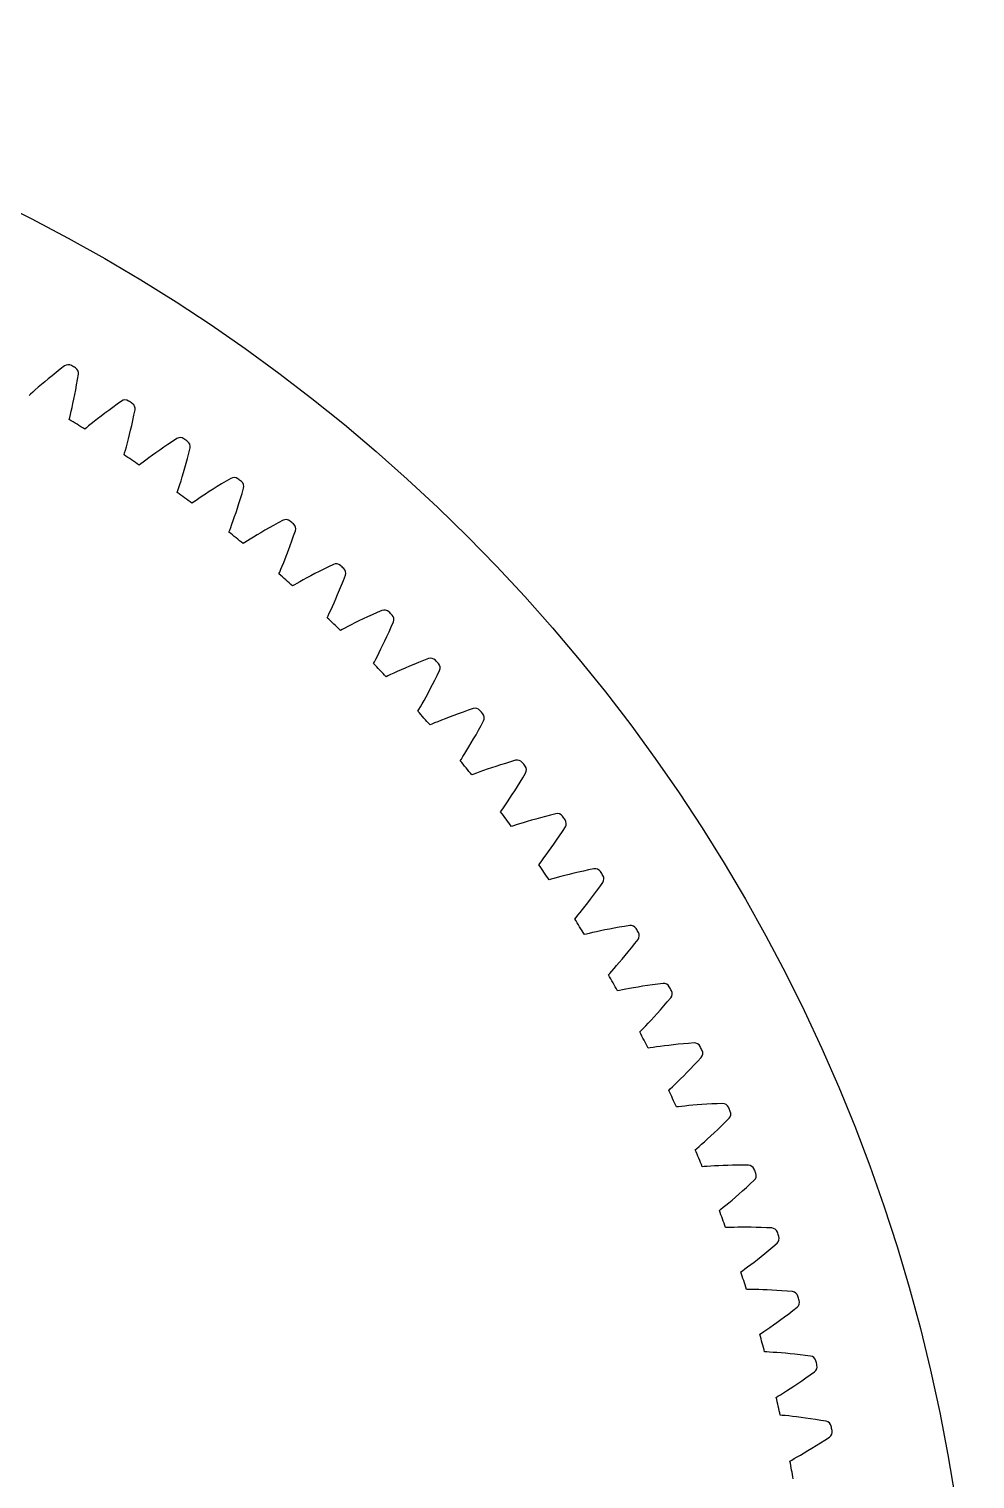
# Model space of a CAD drawing. Header units: millimetres. Extents: x -82 to 82, y -82 to 82.
# Drawn here: x 37.4 to 82.4, y 13.4 to 82.4 of the extents above; entities that cross this region are included whole.
import ezdxf

# ---------------------------------------------------------------- set-up
doc = ezdxf.new("R2010")
doc.units = ezdxf.units.MM

msp = doc.modelspace()

# ---------------------------------------------------------------- linework, layer by layer
at = {"layer": 'fixed_ring'}
for p, q in [((38.912647, 66.239496), (38.715618, 66.084456)), ((39.117106, 66.398295), (38.912647, 66.239496)), ((38.176453, 65.644833), (38.015743, 65.509109)), ((38.34708, 65.786504), (38.176453, 65.644833)), ((38.526967, 65.933271), (38.34708, 65.786504)), ((38.715618, 66.084456), (38.526967, 65.933271)), ((39.692947, 65.502094), (39.735525, 65.749167)), ((39.735525, 65.749167), (39.777873, 66.004564)), ((37.500076, 65.057375), (37.428885, 64.992912)), ((37.604815, 65.151248), (37.500076, 65.057375)), ((37.728158, 65.260369), (37.604815, 65.151248)), ((37.865863, 65.380441), (37.728158, 65.260369)), ((38.015743, 65.509109), (37.865863, 65.380441)), ((39.562924, 64.818675), (39.606311, 65.036165)), ((39.606311, 65.036165), (39.649772, 65.264225)), ((39.649772, 65.264225), (39.692947, 65.502094)), ((39.400899, 64.081014), (39.438164, 64.241427)), ((39.438164, 64.241427), (39.478223, 64.419683)), ((39.478223, 64.419683), (39.520048, 64.612737)), ((39.520048, 64.612737), (39.562924, 64.818675)), ((41.218746, 64.284823), (41.032948, 64.145614)), ((41.413484, 64.428082), (41.218746, 64.284823)), ((41.616752, 64.574847), (41.413484, 64.428082)), ((41.827599, 64.725062), (41.616752, 64.574847)), ((42.418664, 64.050932), (42.47153, 64.30436)), ((39.34538, 63.850929), (39.36819, 63.944221)), ((39.36819, 63.944221), (39.400899, 64.081014)), ((40.265065, 63.541576), (40.156537, 63.452111)), ((40.392812, 63.645506), (40.265065, 63.541576)), ((40.535361, 63.759784), (40.392812, 63.645506)), ((40.69043, 63.882148), (40.535361, 63.759784)), ((40.856612, 64.011116), (40.69043, 63.882148)), ((41.032948, 64.145614), (40.856612, 64.011116)), ((42.260095, 63.343879), (42.312944, 63.569948)), ((42.312944, 63.569948), (42.365912, 63.805829)), ((42.365912, 63.805829), (42.418664, 64.050932)), ((40.156537, 63.452111), (40.082742, 63.390645)), ((42.106641, 62.733216), (42.156408, 62.924378)), ((42.156408, 62.924378), (42.207758, 63.128368)), ((42.207758, 63.128368), (42.260095, 63.343879)), ((44.249755, 62.799873), (44.040595, 62.661633)), ((44.466629, 62.941247), (44.249755, 62.799873)), ((41.950408, 62.170438), (41.977054, 62.262708)), ((41.977054, 62.262708), (42.015388, 62.398032)), ((42.015388, 62.398032), (42.059249, 62.556769)), ((42.059249, 62.556769), (42.106641, 62.733216)), ((43.295599, 62.146047), (43.135606, 62.030195)), ((43.466968, 62.268036), (43.295599, 62.146047)), ((43.648712, 62.395133), (43.466968, 62.268036)), ((43.840104, 62.526544), (43.648712, 62.395133)), ((44.040595, 62.661633), (43.840104, 62.526544)), ((44.966495, 62.000554), (45.029331, 62.243267)), ((45.029331, 62.243267), (45.092625, 62.494294)), ((42.74439, 61.73844), (42.668118, 61.680075)), ((42.856523, 61.823343), (42.74439, 61.73844)), ((42.988456, 61.921906), (42.856523, 61.823343)), ((43.135606, 62.030195), (42.988456, 61.921906)), ((44.780481, 61.330206), (44.841679, 61.543371)), ((44.841679, 61.543371), (44.903825, 61.767062)), ((44.903825, 61.767062), (44.966495, 62.000554)), ((44.558094, 60.608445), (44.608477, 60.765233)), ((44.608477, 60.765233), (44.66312, 60.939571)), ((44.66312, 60.939571), (44.720744, 61.128512)), ((44.720744, 61.128512), (44.780481, 61.330206)), ((46.592465, 60.788129), (46.386562, 60.66144)), ((46.807158, 60.917607), (46.592465, 60.788129)), ((47.029689, 61.049897), (46.807158, 60.917607)), ((44.483763, 60.383729), (44.5142, 60.47482)), ((44.5142, 60.47482), (44.558094, 60.608445)), ((45.510654, 60.092513), (45.374761, 59.999486)), ((45.662154, 60.194629), (45.510654, 60.092513)), ((45.826798, 60.303769), (45.662154, 60.194629)), ((46.003062, 60.418573), (45.826798, 60.303769)), ((46.189902, 60.538051), (46.003062, 60.418573)), ((46.386562, 60.66144), (46.189902, 60.538051)), ((47.417988, 59.858649), (47.490254, 60.089351)), ((47.490254, 60.089351), (47.563066, 60.32926)), ((47.563066, 60.32926), (47.63668, 60.577457)), ((45.259215, 59.919289), (45.180597, 59.864127)), ((45.374761, 59.999486), (45.259215, 59.919289)), ((47.208676, 59.22821), (47.276697, 59.427263)), ((47.276697, 59.427263), (47.346652, 59.637717)), ((47.346652, 59.637717), (47.417988, 59.858649)), ((46.975294, 58.583611), (47.024673, 58.715308)), ((47.024673, 58.715308), (47.081493, 58.86988)), ((47.081493, 58.86988), (47.143293, 59.041812)), ((47.143293, 59.041812), (47.208676, 59.22821)), ((48.853769, 58.692697), (48.652178, 58.57754)), ((49.064731, 58.810768), (48.853769, 58.692697)), ((49.284592, 58.931264), (49.064731, 58.810768)), ((49.5124, 59.054245), (49.284592, 58.931264)), ((46.94112, 58.493857), (46.975294, 58.583611)), ((47.696716, 57.997768), (47.615885, 57.945901)), ((47.815477, 58.073121), (47.696716, 57.997768)), ((47.955099, 58.160452), (47.815477, 58.073121)), ((48.110688, 58.256221), (47.955099, 58.160452)), ((48.279702, 58.358464), (48.110688, 58.256221)), ((48.46056, 58.465886), (48.279702, 58.358464)), ((48.652178, 58.57754), (48.46056, 58.465886)), ((49.851139, 57.847968), (49.932877, 58.075486)), ((49.932877, 58.075486), (50.015541, 58.312182)), ((50.015541, 58.312182), (50.099349, 58.557125)), ((49.615953, 57.226718), (49.692141, 57.42279)), ((49.692141, 57.42279), (49.770733, 57.630172)), ((49.770733, 57.630172), (49.851139, 57.847968)), ((49.318278, 56.504048), (49.356132, 56.592314)), ((49.356132, 56.592314), (49.410911, 56.721858)), ((49.410911, 56.721858), (49.47407, 56.87395)), ((49.47407, 56.87395), (49.542923, 57.04318)), ((49.542923, 57.04318), (49.615953, 57.226718)), ((51.23751, 56.623679), (51.031333, 56.516951)), ((51.453171, 56.732931), (51.23751, 56.623679)), ((51.677824, 56.844238), (51.453171, 56.732931)), ((51.91052, 56.9577), (51.677824, 56.844238)), ((50.052728, 55.977158), (49.969822, 55.928676)), ((50.174501, 56.047539), (50.052728, 55.977158)), ((50.317613, 56.129026), (50.174501, 56.047539)), ((50.477027, 56.218283), (50.317613, 56.129026)), ((50.650122, 56.313455), (50.477027, 56.218283)), ((50.835264, 56.41331), (50.650122, 56.313455)), ((51.031333, 56.516951), (50.835264, 56.41331)), ((52.19912, 55.738455), (52.29019, 55.962401)), ((52.29019, 55.962401), (52.382565, 56.195478)), ((52.382565, 56.195478), (52.476424, 56.436749)), ((51.938462, 55.127454), (52.022687, 55.32021)), ((52.022687, 55.32021), (52.109782, 55.524168)), ((52.109782, 55.524168), (52.19912, 55.738455)), ((51.611176, 54.417704), (51.652646, 54.50433)), ((51.652646, 54.50433), (51.712731, 54.631499)), ((51.712731, 54.631499), (51.782122, 54.780851)), ((51.782122, 54.780851), (51.857909, 54.947091)), ((51.857909, 54.947091), (51.938462, 55.127454)), ((53.753705, 54.558166), (53.533713, 54.45792)), ((53.982765, 54.660094), (53.753705, 54.558166)), ((54.219951, 54.763843), (53.982765, 54.660094)), ((52.323225, 53.860912), (52.238387, 53.815898)), ((52.447803, 53.926201), (52.323225, 53.860912)), ((52.59416, 54.001704), (52.447803, 53.926201)), ((52.757127, 54.084297), (52.59416, 54.001704)), ((52.934007, 54.172234), (52.757127, 54.084297)), ((53.123117, 54.264354), (52.934007, 54.172234)), ((53.323302, 54.359803), (53.123117, 54.264354)), ((53.533713, 54.45792), (53.323302, 54.359803)), ((54.558166, 53.753705), (54.660094, 53.982765)), ((54.660094, 53.982765), (54.763843, 54.219951)), ((54.172234, 52.934007), (54.264354, 53.123117)), ((54.264354, 53.123117), (54.359803, 53.323302)), ((54.359803, 53.323302), (54.45792, 53.533713)), ((54.45792, 53.533713), (54.558166, 53.753705)), ((53.860912, 52.323225), (53.926201, 52.447803)), ((53.926201, 52.447803), (54.001704, 52.59416)), ((54.001704, 52.59416), (54.084297, 52.757127)), ((54.084297, 52.757127), (54.172234, 52.934007)), ((56.436749, 52.476424), (56.195478, 52.382565)), ((53.815898, 52.238387), (53.860912, 52.323225)), ((54.780851, 51.782122), (54.631499, 51.712731)), ((54.947091, 51.857909), (54.780851, 51.782122)), ((55.127454, 51.938462), (54.947091, 51.857909)), ((55.32021, 52.022687), (55.127454, 51.938462)), ((55.524168, 52.109782), (55.32021, 52.022687)), ((55.738455, 52.19912), (55.524168, 52.109782)), ((55.962401, 52.29019), (55.738455, 52.19912)), ((56.195478, 52.382565), (55.962401, 52.29019)), ((56.844238, 51.677824), (56.9577, 51.91052)), ((54.50433, 51.652646), (54.417704, 51.611176)), ((54.631499, 51.712731), (54.50433, 51.652646)), ((56.516951, 51.031333), (56.623679, 51.23751)), ((56.623679, 51.23751), (56.732931, 51.453171)), ((56.732931, 51.453171), (56.844238, 51.677824)), ((56.129026, 50.317613), (56.218283, 50.477027)), ((56.218283, 50.477027), (56.313455, 50.650122)), ((56.313455, 50.650122), (56.41331, 50.835264)), ((56.41331, 50.835264), (56.516951, 51.031333)), ((55.928676, 49.969822), (55.977158, 50.052728)), ((55.977158, 50.052728), (56.047539, 50.174501)), ((56.047539, 50.174501), (56.129026, 50.317613)), ((57.42279, 49.692141), (57.226718, 49.615953)), ((57.630172, 49.770733), (57.42279, 49.692141)), ((57.847968, 49.851139), (57.630172, 49.770733)), ((58.075486, 49.932877), (57.847968, 49.851139)), ((58.312182, 50.015541), (58.075486, 49.932877)), ((58.557125, 50.099349), (58.312182, 50.015541)), ((56.592314, 49.356132), (56.504048, 49.318278)), ((56.721858, 49.410911), (56.592314, 49.356132)), ((56.87395, 49.47407), (56.721858, 49.410911)), ((57.04318, 49.542923), (56.87395, 49.47407)), ((57.226718, 49.615953), (57.04318, 49.542923)), ((58.692697, 48.853769), (58.810768, 49.064731)), ((58.810768, 49.064731), (58.931264, 49.284592)), ((58.931264, 49.284592), (59.054245, 49.5124)), ((58.358464, 48.279702), (58.465886, 48.46056)), ((58.465886, 48.46056), (58.57754, 48.652178)), ((58.57754, 48.652178), (58.692697, 48.853769)), ((57.945901, 47.615885), (57.997768, 47.696716)), ((57.997768, 47.696716), (58.073121, 47.815477)), ((58.073121, 47.815477), (58.160452, 47.955099)), ((58.160452, 47.955099), (58.256221, 48.110688)), ((58.256221, 48.110688), (58.358464, 48.279702)), ((60.577457, 47.63668), (60.32926, 47.563066)), ((58.583611, 46.975294), (58.493857, 46.94112)), ((58.715308, 47.024673), (58.583611, 46.975294)), ((58.86988, 47.081493), (58.715308, 47.024673)), ((59.041812, 47.143293), (58.86988, 47.081493)), ((59.22821, 47.208676), (59.041812, 47.143293)), ((59.427263, 47.276697), (59.22821, 47.208676)), ((59.637717, 47.346652), (59.427263, 47.276697)), ((59.858649, 47.417988), (59.637717, 47.346652)), ((60.089351, 47.490254), (59.858649, 47.417988)), ((60.32926, 47.563066), (60.089351, 47.490254)), ((60.917607, 46.807158), (61.049897, 47.029689)), ((60.538051, 46.189902), (60.66144, 46.386562)), ((60.66144, 46.386562), (60.788129, 46.592465)), ((60.788129, 46.592465), (60.917607, 46.807158)), ((60.092513, 45.510654), (60.194629, 45.662154)), ((60.194629, 45.662154), (60.303769, 45.826798)), ((60.303769, 45.826798), (60.418573, 46.003062)), ((60.418573, 46.003062), (60.538051, 46.189902)), ((59.864127, 45.180597), (59.919289, 45.259215)), ((59.919289, 45.259215), (59.999486, 45.374761)), ((59.999486, 45.374761), (60.092513, 45.510654)), ((61.543371, 44.841679), (61.330206, 44.780481)), ((61.767062, 44.903825), (61.543371, 44.841679)), ((62.000554, 44.966495), (61.767062, 44.903825)), ((62.243267, 45.029331), (62.000554, 44.966495)), ((62.494294, 45.092625), (62.243267, 45.029331)), ((60.47482, 44.5142), (60.383729, 44.483763)), ((60.608445, 44.558094), (60.47482, 44.5142)), ((60.765233, 44.608477), (60.608445, 44.558094)), ((60.939571, 44.66312), (60.765233, 44.608477)), ((61.128512, 44.720744), (60.939571, 44.66312)), ((61.330206, 44.780481), (61.128512, 44.720744)), ((62.661633, 44.040595), (62.799873, 44.249755)), ((62.799873, 44.249755), (62.941247, 44.466629)), ((62.146047, 43.295599), (62.268036, 43.466968)), ((62.268036, 43.466968), (62.395133, 43.648712)), ((62.395133, 43.648712), (62.526544, 43.840104)), ((62.526544, 43.840104), (62.661633, 44.040595)), ((61.73844, 42.74439), (61.823343, 42.856523)), ((61.823343, 42.856523), (61.921906, 42.988456)), ((61.921906, 42.988456), (62.030195, 43.135606)), ((62.030195, 43.135606), (62.146047, 43.295599)), ((61.680075, 42.668118), (61.73844, 42.74439)), ((62.733216, 42.106641), (62.556769, 42.059249)), ((62.924378, 42.156408), (62.733216, 42.106641)), ((63.128368, 42.207758), (62.924378, 42.156408)), ((63.343879, 42.260095), (63.128368, 42.207758)), ((63.569948, 42.312944), (63.343879, 42.260095)), ((63.805829, 42.365912), (63.569948, 42.312944)), ((64.050932, 42.418664), (63.805829, 42.365912)), ((64.30436, 42.47153), (64.050932, 42.418664)), ((62.262708, 41.977054), (62.170438, 41.950408)), ((62.398032, 42.015388), (62.262708, 41.977054)), ((62.556769, 42.059249), (62.398032, 42.015388)), ((64.284823, 41.218746), (64.428082, 41.413484)), ((64.428082, 41.413484), (64.574847, 41.616752)), ((64.574847, 41.616752), (64.725062, 41.827599)), ((63.882148, 40.69043), (64.011116, 40.856612)), ((64.011116, 40.856612), (64.145614, 41.032948)), ((64.145614, 41.032948), (64.284823, 41.218746)), ((63.390645, 40.082742), (63.452111, 40.156537)), ((63.452111, 40.156537), (63.541576, 40.265065)), ((63.541576, 40.265065), (63.645506, 40.392812)), ((63.645506, 40.392812), (63.759784, 40.535361)), ((63.759784, 40.535361), (63.882148, 40.69043)), ((63.944221, 39.36819), (63.850929, 39.34538)), ((64.081014, 39.400899), (63.944221, 39.36819)), ((64.241427, 39.438164), (64.081014, 39.400899)), ((64.419683, 39.478223), (64.241427, 39.438164)), ((64.612737, 39.520048), (64.419683, 39.478223)), ((64.818675, 39.562924), (64.612737, 39.520048)), ((65.036165, 39.606311), (64.818675, 39.562924)), ((65.264225, 39.649772), (65.036165, 39.606311)), ((65.502094, 39.692947), (65.264225, 39.649772)), ((65.749167, 39.735525), (65.502094, 39.692947)), ((66.004564, 39.777873), (65.749167, 39.735525)), ((65.933271, 38.526967), (66.084456, 38.715618)), ((66.084456, 38.715618), (66.239496, 38.912647)), ((66.239496, 38.912647), (66.398295, 39.117106)), ((65.380441, 37.865863), (65.509109, 38.015743)), ((65.509109, 38.015743), (65.644833, 38.176453)), ((65.644833, 38.176453), (65.786504, 38.34708)), ((65.786504, 38.34708), (65.933271, 38.526967)), ((64.992912, 37.428885), (65.057375, 37.500076)), ((65.057375, 37.500076), (65.151248, 37.604815)), ((65.151248, 37.604815), (65.260369, 37.728158)), ((65.260369, 37.728158), (65.380441, 37.865863)), ((65.516487, 36.692067), (65.422331, 36.673132)), ((65.654515, 36.719095), (65.516487, 36.692067)), ((65.816331, 36.749699), (65.654515, 36.719095)), ((65.996089, 36.782357), (65.816331, 36.749699)), ((66.190707, 36.816169), (65.996089, 36.782357)), ((66.398241, 36.850498), (66.190707, 36.816169)), ((66.617339, 36.884859), (66.398241, 36.850498)), ((66.846999, 36.918859), (66.617339, 36.884859)), ((67.086449, 36.952167), (66.846999, 36.918859)), ((67.335071, 36.984498), (67.086449, 36.952167)), ((67.592, 37.016256), (67.335071, 36.984498)), ((67.469074, 35.769365), (67.627925, 35.951607)), ((67.627925, 35.951607), (67.790975, 36.142061)), ((67.790975, 36.142061), (67.958089, 36.339783)), ((66.889396, 35.131671), (67.024148, 35.276106)), ((67.024148, 35.276106), (67.166397, 35.43107)), ((67.166397, 35.43107), (67.314999, 35.595697)), ((67.314999, 35.595697), (67.469074, 35.769365)), ((66.48414, 34.711081), (66.55149, 34.779548)), ((66.55149, 34.779548), (66.649612, 34.880317)), ((66.649612, 34.880317), (66.763737, 34.999046)), ((66.763737, 34.999046), (66.889396, 35.131671)), ((66.976818, 33.953256), (66.881961, 33.938228)), ((67.115846, 33.974557), (66.976818, 33.953256)), ((67.278788, 33.998447), (67.115846, 33.974557)), ((67.459743, 34.02365), (67.278788, 33.998447)), ((67.655592, 34.049389), (67.459743, 34.02365)), ((67.864367, 34.075113), (67.655592, 34.049389)), ((68.084697, 34.100391), (67.864367, 34.075113)), ((68.315567, 34.124871), (68.084697, 34.100391)), ((68.556189, 34.148255), (68.315567, 34.124871)), ((68.805934, 34.170284), (68.556189, 34.148255)), ((69.063956, 34.191398), (68.805934, 34.170284)), ((68.889608, 32.950651), (69.055854, 33.126173)), ((69.055854, 33.126173), (69.226635, 33.309727)), ((69.226635, 33.309727), (69.401777, 33.500374)), ((68.284072, 32.337458), (68.424677, 32.4762)), ((68.424677, 32.4762), (68.573209, 32.625153)), ((68.573209, 32.625153), (68.728487, 32.783499)), ((68.728487, 32.783499), (68.889608, 32.950651)), ((67.861781, 31.933974), (67.931903, 31.999599)), ((67.931903, 31.999599), (68.034105, 32.096228)), ((68.034105, 32.096228), (68.153039, 32.210139)), ((68.153039, 32.210139), (68.284072, 32.337458)), ((68.322721, 31.156436), (68.227324, 31.145341)), ((68.46251, 31.171974), (68.322721, 31.156436)), ((68.626301, 31.18911), (68.46251, 31.171974)), ((68.808142, 31.206813), (68.626301, 31.18911)), ((69.004888, 31.224437), (68.808142, 31.206813)), ((69.214548, 31.241512), (69.004888, 31.224437)), ((69.435734, 31.257663), (69.214548, 31.241512)), ((69.667418, 31.272581), (69.435734, 31.257663)), ((69.908801, 31.286001), (69.667418, 31.272581)), ((70.159243, 31.297691), (69.908801, 31.286001)), ((70.417917, 31.308124), (70.159243, 31.297691)), ((70.365802, 30.244144), (70.544022, 30.420483)), ((70.544022, 30.420483), (70.726893, 30.60373)), ((69.708304, 29.62081), (69.862865, 29.763497)), ((69.862865, 29.763497), (70.024553, 29.915291)), ((70.024553, 29.915291), (70.192444, 30.075642)), ((70.192444, 30.075642), (70.365802, 30.244144)), ((69.123481, 29.102308), (69.196255, 29.16498)), ((69.196255, 29.16498), (69.302363, 29.257302)), ((69.302363, 29.257302), (69.425903, 29.366201)), ((69.425903, 29.366201), (69.562085, 29.487996)), ((69.562085, 29.487996), (69.708304, 29.62081)), ((69.551896, 28.306387), (69.456122, 28.299243)), ((69.692208, 28.316134), (69.551896, 28.306387)), ((69.856566, 28.326487), (69.692208, 28.316134)), ((70.038984, 28.33666), (69.856566, 28.326487)), ((70.23629, 28.346139), (70.038984, 28.33666)), ((70.446476, 28.354534), (70.23629, 28.346139)), ((70.668141, 28.361531), (70.446476, 28.354534)), ((70.900244, 28.366863), (70.668141, 28.361531)), ((71.141975, 28.370296), (70.900244, 28.366863)), ((71.392687, 28.371627), (71.141975, 28.370296)), ((71.65157, 28.371361), (71.392687, 28.371627)), ((71.740886, 27.479267), (71.931173, 27.6548)), ((71.033161, 26.850991), (71.200984, 26.995973)), ((71.200984, 26.995973), (71.375358, 27.149249)), ((71.375358, 27.149249), (71.555531, 27.310443)), ((71.555531, 27.310443), (71.740886, 27.479267)), ((70.267085, 26.220922), (70.342387, 26.280532)), ((70.342387, 26.280532), (70.452219, 26.368391)), ((70.452219, 26.368391), (70.580154, 26.472091)), ((70.580154, 26.472091), (70.721253, 26.588155)), ((70.721253, 26.588155), (70.872835, 26.714813)), ((70.872835, 26.714813), (71.033161, 26.850991)), ((70.662243, 25.407976), (70.566255, 25.404796)), ((70.802837, 25.411917), (70.662243, 25.407976)), ((70.967483, 25.415469), (70.802837, 25.411917)), ((71.150166, 25.418095), (70.967483, 25.415469)), ((71.347695, 25.419412), (71.150166, 25.418095)), ((71.558048, 25.419114), (71.347695, 25.419412)), ((71.779813, 25.416945), (71.558048, 25.419114)), ((72.011938, 25.41268), (71.779813, 25.416945)), ((72.253604, 25.406121), (72.011938, 25.41268)), ((72.504157, 25.397089), (72.253604, 25.406121)), ((72.762808, 25.386125), (72.504157, 25.397089)), ((72.255769, 24.030533), (72.436328, 24.176473)), ((72.436328, 24.176473), (72.623009, 24.330083)), ((72.623009, 24.330083), (72.815182, 24.491103)), ((72.815182, 24.491103), (73.012561, 24.658622)), ((71.481709, 23.43443), (71.61382, 23.532755)), ((71.61382, 23.532755), (71.759595, 23.642888)), ((71.759595, 23.642888), (71.916282, 23.763174)), ((71.916282, 23.763174), (72.082098, 23.89261)), ((72.082098, 23.89261), (72.255769, 24.030533)), ((71.290639, 23.294737), (71.36834, 23.351185)), ((71.36834, 23.351185), (71.481709, 23.43443)), ((71.651864, 22.466156), (71.555827, 22.466946)), ((71.792501, 22.464283), (71.651864, 22.466156)), ((71.957154, 22.461028), (71.792501, 22.464283)), ((72.139788, 22.456103), (71.957154, 22.461028)), ((72.337203, 22.449256), (72.139788, 22.456103)), ((72.547365, 22.440265), (72.337203, 22.449256)), ((72.76885, 22.428933), (72.547365, 22.440265)), ((73.0006, 22.41508), (72.76885, 22.428933)), ((73.24179, 22.39854), (73.0006, 22.41508)), ((73.491755, 22.379162), (73.24179, 22.39854)), ((73.749732, 22.357518), (73.491755, 22.379162)), ((73.566411, 21.308155), (73.765075, 21.461096)), ((73.765075, 21.461096), (73.969207, 21.620315)), ((72.675336, 20.657228), (72.836861, 20.770936)), ((72.836861, 20.770936), (73.007884, 20.89341)), ((73.007884, 20.89341), (73.187106, 21.024038)), ((73.187106, 21.024038), (73.373542, 21.162391)), ((73.373542, 21.162391), (73.566411, 21.308155)), ((72.192394, 20.328754), (72.272361, 20.381943)), ((72.272361, 20.381943), (72.389074, 20.460431)), ((72.389074, 20.460431), (72.525135, 20.553213)), ((72.525135, 20.553213), (72.675336, 20.657228)), ((72.519069, 19.485953), (72.423147, 19.490711)), ((72.659509, 19.47827), (72.519069, 19.485953)), ((72.823886, 19.468214), (72.659509, 19.47827)), ((73.006161, 19.455745), (72.823886, 19.468214)), ((73.203124, 19.440745), (73.006161, 19.455745)), ((73.412735, 19.423078), (73.203124, 19.440745)), ((73.633563, 19.402603), (73.412735, 19.423078)), ((73.864543, 19.379184), (73.633563, 19.402603)), ((74.104843, 19.352691), (73.864543, 19.379184)), ((74.353793, 19.323), (74.104843, 19.352691)), ((74.610656, 19.290714), (74.353793, 19.323)), ((73.808937, 17.858513), (73.993404, 17.981623)), ((73.993404, 17.981623), (74.185399, 18.112153)), ((74.185399, 18.112153), (74.384127, 18.249823)), ((74.384127, 18.249823), (74.588941, 18.394423)), ((74.588941, 18.394423), (74.799479, 18.545071)), ((72.97081, 17.32804), (73.052907, 17.377878)), ((73.052907, 17.377878), (73.172763, 17.451477)), ((73.172763, 17.451477), (73.312542, 17.538556)), ((73.312542, 17.538556), (73.466913, 17.636275)), ((73.466913, 17.636275), (73.632999, 17.743211)), ((73.632999, 17.743211), (73.808937, 17.858513)), ((73.262377, 16.472458), (73.166733, 16.481176)), ((73.402379, 16.458979), (73.262377, 16.472458)), ((73.5662, 16.442138), (73.402379, 16.458979)), ((73.747805, 16.422147), (73.5662, 16.442138)), ((73.94398, 16.399021), (73.747805, 16.422147)), ((74.152681, 16.372707), (73.94398, 16.399021)), ((74.372475, 16.343123), (74.152681, 16.372707)), ((74.602289, 16.310179), (74.372475, 16.343123)), ((74.841289, 16.273778), (74.602289, 16.310179)), ((75.0888, 16.233825), (74.841289, 16.273778)), ((75.344109, 16.190951), (75.0888, 16.233825)), ((75.074758, 15.160311), (75.285373, 15.296324)), ((75.285373, 15.296324), (75.501956, 15.438142)), ((73.831437, 14.412706), (73.974696, 14.493935)), ((73.974696, 14.493935), (74.132974, 14.585191)), ((74.132974, 14.585191), (74.303336, 14.685172)), ((74.303336, 14.685172), (74.483889, 14.793105)), ((74.483889, 14.793105), (74.673286, 14.908486)), ((74.673286, 14.908486), (74.870511, 15.030971)), ((74.870511, 15.030971), (75.074758, 15.160311)), ((73.624556, 14.29772), (73.708642, 14.344124)), ((73.708642, 14.344124), (73.831437, 14.412706))]:
    msp.add_line(p, q, dxfattribs=at)
for centre, radius, start, end in [((39.297779, 66.158802), 0.3, 59.29004, 127.030738), ((0, 0), 77.25, 59.131013, 59.29004), ((39.481254, 66.049475), 0.3, 351.390314, 59.131013), ((41.99822, 64.478306), 0.3, 56.921619, 124.662317), ((0, 0), 77.25, 56.762592, 56.921619), ((42.17702, 64.361491), 0.3, 349.021893, 56.762592), ((0, 0), 75, 57.694292, 58.35834), ((44.626908, 62.687651), 0.3, 54.553197, 122.293896), ((0, 0), 77.25, 54.394171, 54.553197), ((44.800728, 62.563546), 0.3, 346.653472, 54.394171), ((0, 0), 75, 55.325871, 55.989919), ((47.179351, 60.789895), 0.3, 52.184776, 119.925475), ((0, 0), 77.25, 52.02575, 52.184776), ((47.347894, 60.658713), 0.3, 344.285051, 52.02575), ((0, 0), 75, 52.95745, 53.621498), ((49.65119, 58.78828), 0.3, 49.816355, 117.557054), ((0, 0), 77.25, 49.657329, 49.816355), ((49.814167, 58.650245), 0.3, 341.91663, 49.657329), ((0, 0), 75, 50.589029, 51.253076), ((52.0382, 56.686226), 0.3, 47.447934, 115.188633), ((0, 0), 77.25, 47.288908, 47.447934), ((52.195334, 56.541574), 0.3, 339.548209, 47.288908), ((0, 0), 75, 48.220608, 48.884655), ((54.336303, 54.487325), 0.3, 45.079513, 112.820212), ((0, 0), 77.25, 44.920487, 45.079513), ((54.487325, 54.336303), 0.3, 337.179788, 44.920487), ((0, 0), 75, 45.852187, 46.516234), ((56.541574, 52.195334), 0.3, 42.711092, 110.451791), ((0, 0), 75, 43.483766, 44.147813), ((0, 0), 77.25, 42.552066, 42.711092), ((56.686226, 52.0382), 0.3, 334.811367, 42.552066), ((0, 0), 75, 41.115345, 41.779392), ((58.650245, 49.814167), 0.3, 40.342671, 108.08337), ((0, 0), 77.25, 40.183645, 40.342671), ((58.78828, 49.65119), 0.3, 332.442946, 40.183645), ((0, 0), 75, 38.746924, 39.410971), ((60.658713, 47.347894), 0.3, 37.97425, 105.714949), ((0, 0), 77.25, 37.815224, 37.97425), ((60.789895, 47.179351), 0.3, 330.074525, 37.815224), ((0, 0), 75, 36.378502, 37.04255), ((62.563546, 44.800728), 0.3, 35.605829, 103.346528), ((0, 0), 77.25, 35.446803, 35.605829), ((62.687651, 44.626908), 0.3, 327.706104, 35.446803), ((0, 0), 75, 34.010081, 34.674129), ((64.361491, 42.17702), 0.3, 33.237408, 100.978107), ((0, 0), 77.25, 33.078381, 33.237408), ((64.478306, 41.99822), 0.3, 325.337683, 33.078381), ((0, 0), 75, 31.64166, 32.305708), ((66.049475, 39.481254), 0.3, 30.868987, 98.609686), ((0, 0), 77.25, 30.70996, 30.868987), ((66.158802, 39.297779), 0.3, 322.969262, 30.70996), ((0, 0), 75, 29.273239, 29.937287), ((67.624614, 36.718035), 0.3, 28.500566, 96.241265), ((0, 0), 77.25, 28.341539, 28.500566), ((67.726266, 36.530199), 0.3, 320.600841, 28.341539), ((0, 0), 75, 26.904818, 27.568866), ((69.084218, 33.892083), 0.3, 26.132145, 93.872844), ((0, 0), 77.25, 25.973118, 26.132145), ((69.178021, 33.700207), 0.3, 318.23242, 25.973118), ((0, 0), 75, 24.536397, 25.200445), ((70.425793, 31.008227), 0.3, 23.763724, 91.504422), ((0, 0), 77.25, 23.604697, 23.763724), ((70.511586, 30.812639), 0.3, 315.863999, 23.604697), ((0, 0), 75, 22.167976, 22.832024), ((71.647047, 28.071395), 0.3, 21.395303, 89.136001), ((0, 0), 77.25, 21.236276, 21.395303), ((71.724684, 27.872428), 0.3, 313.495578, 21.236276), ((0, 0), 75, 19.799555, 20.463603), ((72.745892, 25.086603), 0.3, 19.026882, 86.76758), ((72.815241, 24.884597), 0.3, 311.127156, 18.867855), ((0, 0), 77.25, 18.867855, 19.026882), ((0, 0), 75, 17.431134, 18.095182), ((73.720453, 22.058951), 0.3, 16.658461, 84.399159), ((0, 0), 77.25, 16.499434, 16.658461), ((73.781394, 21.854252), 0.3, 308.758735, 16.499434), ((0, 0), 75, 15.062713, 15.726761), ((74.569064, 18.993611), 0.3, 14.29004, 82.030738), ((74.621494, 18.786569), 0.3, 306.390314, 14.131013), ((0, 0), 77.25, 14.131013, 14.29004), ((0, 0), 75, 12.694292, 13.35834), ((75.290274, 15.895821), 0.3, 11.921619, 79.662317), ((0, 0), 77.25, 11.762592, 11.921619), ((75.334103, 15.686789), 0.3, 304.021893, 11.762592), ((0, 0), 75, 10.325871, 10.989919)]:
    msp.add_arc(centre, radius, start, end, dxfattribs=at)
at = {"layer": 'outer'}
msp.add_circle((0, 0), 82.428227, dxfattribs=at)

doc.saveas('drawing.dxf')
